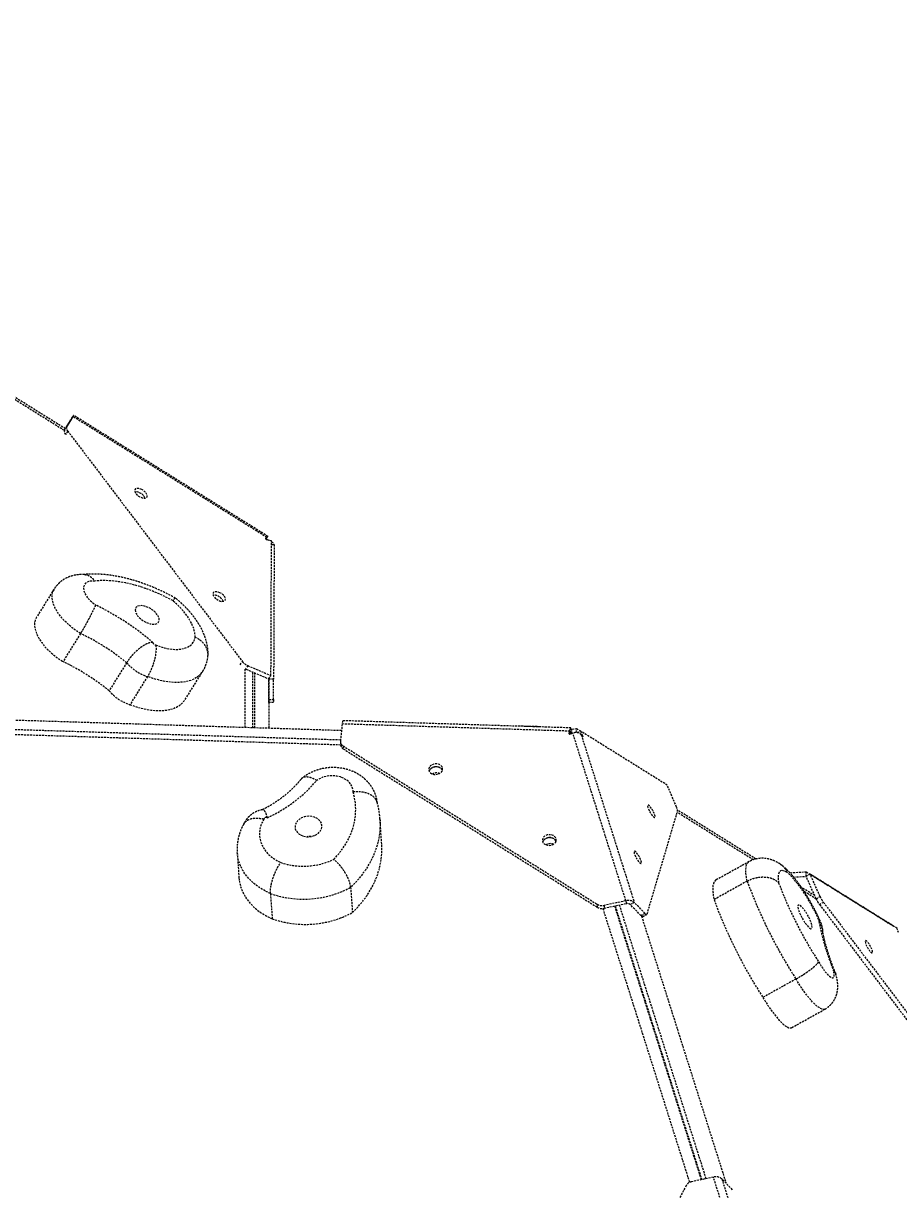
# Model space of a CAD drawing. Header units: millimetres. Extents: x -4077 to 3684, y -3420 to 2611.
# Drawn here: x 527 to 1089, y 401 to 1150 of the extents above; entities that cross this region are included whole.
import ezdxf

# ---------------------------------------------------------------- set-up
doc = ezdxf.new("R2010")
doc.units = ezdxf.units.MM
doc.linetypes.add('HIDDEN', pattern=[1.905, 1.27, -0.635])
for name, color, linetype in [('DIKOM_ОБЪЕКТ', 7, 'Continuous'), ('DIKOM_РАЗМЕР_ЗОНА', 7, 'Continuous'), ('DIKOM_РАЗМЕР_ОБЪЕКТА', 7, 'Continuous')]:
    doc.layers.add(name, color=color, linetype=linetype)
doc.styles.add('style1', font='arialbd.ttf', dxfattribs={"width": 0.8})
doc.dimstyles.new('1-50', dxfattribs={"dimtxt": 300, "dimasz": 200, "dimexe": 100, "dimexo": 0, "dimgap": 100, "dimtad": 1, "dimtxsty": 'style1', "dimcen": 200, "dimclrd": 7, "dimclre": 7, "dimclrt": 7, "dimadec": 1, "dimazin": 2, "dimtfac": 1, "dimtmove": 0, "dimatfit": 2, "dimfxl": 0, "dimlwd": 25, "dimlwe": 18, "dimarcsym": 0})

# ---------------------------------------------------------------- blocks, each defined once
blk = doc.blocks.new('*D0')
at = {"layer": 'Defpoints', "color": 0, "transparency": 16777216}
for p in [(223.24, 1107.53), (-2045.08, -653.43), (871.98, -653.43)]:
    blk.add_point(p, dxfattribs=at)
at = {"layer": 'DIKOM_РАЗМЕР_ОБЪЕКТА', "color": 7, "lineweight": 18, "transparency": 16777216}
for p, q in [((223.24, 1107.53), (-2145.08, 1107.53)), ((871.98, -653.43), (-2145.08, -653.43))]:
    blk.add_line(p, q, dxfattribs=at)
at = {"layer": 'DIKOM_РАЗМЕР_ОБЪЕКТА', "color": 7, "lineweight": 25, "transparency": 16777216}
blk.add_line((-2045.08, 907.53), (-2045.08, -453.43), dxfattribs=at)
at = {"layer": 'DIKOM_РАЗМЕР_ОБЪЕКТА', "color": 7, "transparency": 16777216}
for points in [[(-2078.42, 907.53), (-2011.75, 907.53), (-2045.08, 1107.53)], [(-2078.42, -453.43), (-2011.75, -453.43), (-2045.08, -653.43)]]:
    blk.add_solid(points, dxfattribs=at)
at = {"layer": 'DIKOM_РАЗМЕР_ОБЪЕКТА', "color": 7, "transparency": 16777216, "insert": (-2298.26, 227.05), "char_height": 300, "attachment_point": 5, "rotation": 90, "style": 'style1'}
blk.add_mtext('{\\fArial|b0|i0|c204|p34;1780}', dxfattribs=at)
blk = doc.blocks.new('*D3')
at = {"layer": 'Defpoints', "color": 0, "transparency": 16777216}
for p in [(-3626.93, 2611.22), (1348.49, 2611.22), (1348.49, -2791.94)]:
    blk.add_point(p, dxfattribs=at)
at = {"layer": 'DIKOM_РАЗМЕР_ЗОНА', "color": 7, "lineweight": 18, "transparency": 16777216}
for p, q in [((1348.49, 2611.22), (-3726.93, 2611.22)), ((1348.49, -2791.94), (-3726.93, -2791.94))]:
    blk.add_line(p, q, dxfattribs=at)
at = {"layer": 'DIKOM_РАЗМЕР_ЗОНА', "color": 7, "lineweight": 25, "transparency": 16777216}
blk.add_line((-3626.93, -2591.94), (-3626.93, 2411.22), dxfattribs=at)
at = {"layer": 'DIKOM_РАЗМЕР_ЗОНА', "color": 7, "transparency": 16777216}
for points in [[(-3660.26, 2411.22), (-3593.59, 2411.22), (-3626.93, 2611.22)], [(-3660.26, -2591.94), (-3593.59, -2591.94), (-3626.93, -2791.94)]]:
    blk.add_solid(points, dxfattribs=at)
at = {"layer": 'DIKOM_РАЗМЕР_ЗОНА', "color": 7, "transparency": 16777216, "insert": (-3880.1, 379.28), "char_height": 300, "attachment_point": 5, "rotation": 90, "style": 'style1'}
blk.add_mtext('{\\fArial|b0|i0|c204|p34;5400}', dxfattribs=at)

msp = doc.modelspace()

# ---------------------------------------------------------------- linework, layer by layer
at = {"layer": 'DIKOM_ОБЪЕКТ', "color": 7, "linetype": 'HIDDEN', "lineweight": 15}
for p, q in [((553.417, 888.26), (348.237, 1016.147)), ((554.068, 889.438), (349.008, 1017.25)), ((553.59, 888.672), (557.578, 895.071)), ((553.59, 888.672), (554.94, 890.837)), ((557.578, 895.071), (554.067, 889.438)), ((554.94, 890.839), (554.067, 889.438)), ((554.94, 890.837), (558.928, 897.236)), ((558.928, 897.236), (554.94, 890.839)), ((558.928, 897.236), (557.578, 895.071)), ((558.928, 897.236), (557.578, 895.071)), ((557.578, 895.071), (557.578, 895.071)), ((683.301, 819.713), (558.928, 897.236)), ((684.054, 820.3), (559.402, 897.997)), ((555.564, 887.942), (554.214, 885.776)), ((555.564, 887.942), (667.609, 740.095)), ((682.488, 819.01), (682.591, 819.175)), ((682.591, 819.175), (683.301, 819.713)), ((682.638, 818.65), (683.301, 819.713)), ((682.875, 818.453), (684.034, 820.312)), ((686.289, 817.444), (683.271, 818.279)), ((683.271, 818.279), (684.685, 817.888)), ((683.271, 818.279), (683.271, 818.279)), ((685.953, 731.044), (686.289, 817.444)), ((686.28, 815.204), (687.991, 815.198)), ((687.991, 815.198), (687.655, 728.798)), ((546.852, 786.556), (535.603, 768.508)), ((563.765, 758.046), (552.517, 739.999)), ((593.382, 739.325), (582.133, 721.278)), ((630.94, 715.707), (642.189, 733.755)), ((666.265, 737.939), (667.609, 740.095)), ((669.3, 697.673), (669.443, 735.44)), ((671.063, 737.471), (669.717, 735.311)), ((669.88, 735.233), (684.603, 728.879)), ((671.063, 737.471), (685.953, 731.044)), ((606.736, 730.424), (595.487, 712.376)), ((674.274, 697.516), (674.41, 733.278)), ((675.535, 697.476), (675.669, 732.735)), ((684.655, 728.961), (684.534, 697.191)), ((684.603, 728.879), (685.953, 731.044)), ((684.604, 715.657), (684.655, 728.81)), ((684.65, 727.406), (684.649, 727.476)), ((684.656, 728.964), (684.655, 728.81)), ((687.655, 728.798), (684.655, 728.81)), ((687.604, 715.646), (687.655, 728.798)), ((687.597, 713.722), (684.597, 713.733)), ((684.604, 715.657), (687.604, 715.646)), ((730.563, 689.677), (489.912, 697.297)), ((731.191, 695.714), (490.812, 703.325)), ((731.637, 699.989), (730.499, 689.069)), ((877.583, 695.365), (731.637, 699.989)), ((878.226, 697.472), (732.095, 702.102)), ((878.182, 694.415), (878.241, 697.455)), ((878.914, 693.856), (879.064, 696.722)), ((879.064, 696.722), (881.927, 697.03)), ((881.791, 694.447), (881.927, 697.03)), ((881.927, 697.03), (884.397, 695.49)), ((730.638, 686.484), (489.429, 694.121)), ((730.49, 688.566), (730.625, 686.624)), ((877.141, 694.17), (877.583, 695.365)), ((877.171, 693.734), (877.141, 694.17)), ((877.717, 693.423), (877.583, 695.365)), ((879.59, 694.114), (878.127, 693.556)), ((913.631, 586.543), (879.59, 694.114)), ((882.465, 694.413), (884.397, 695.49)), ((884.397, 695.49), (885.896, 692.463)), ((940.177, 660.71), (884.397, 695.49)), ((884.953, 693.068), (918.994, 585.498)), ((885.778, 692.064), (884.953, 693.068)), ((885.59, 692.293), (885.896, 692.463)), ((732.231, 685.924), (895.289, 584.282)), ((732.231, 685.924), (732.365, 683.982)), ((732.365, 683.982), (895.423, 582.34)), ((795.831, 670.573), (795.987, 670.285)), ((946.088, 646.695), (940.177, 660.71)), ((927.239, 578.052), (946.73, 643.895)), ((997.029, 613.343), (946.724, 644.698)), ((756.998, 622.945), (755.879, 639.13)), ((995.327, 612.821), (946.534, 643.233)), ((868.698, 625.151), (868.854, 624.864)), ((664.307, 617.53), (665.426, 601.345)), ((992.662, 611.667), (971.436, 599.838)), ((991.402, 599.141), (970.176, 587.312)), ((1018.76, 604.539), (1029.344, 605.142)), ((1021.172, 601.773), (1029.192, 602.23)), ((1029.192, 602.23), (1029.344, 605.142)), ((1029.192, 602.23), (1029.268, 602.183)), ((1031.815, 603.602), (1029.268, 602.183)), ((1035.614, 587.896), (1029.268, 602.183)), ((1029.344, 605.142), (1085.131, 570.384)), ((1087.602, 568.844), (1031.815, 603.602)), ((1038.161, 589.315), (1031.815, 603.602)), ((737.067, 595.161), (738.186, 578.976)), ((1034.756, 589.829), (1026.156, 595.189)), ((1035.732, 587.636), (1027.987, 592.464)), ((685.62, 591.196), (686.739, 575.012)), ((895.423, 582.34), (895.289, 584.282)), ((913.631, 586.543), (899.698, 583.599)), ((913.765, 584.601), (899.832, 581.657)), ((913.631, 586.543), (913.765, 584.601)), ((918.994, 585.498), (916.447, 584.078)), ((923.251, 577.091), (916.447, 584.078)), ((925.798, 578.51), (918.994, 585.498)), ((1035.614, 587.896), (1038.161, 589.315)), ((1040.366, 585.541), (1037.819, 584.122)), ((1037.819, 584.122), (1149.87, 436.29)), ((1040.366, 585.541), (1152.417, 437.71)), ((954.6, 405.876), (898.998, 581.537)), ((899.698, 583.599), (899.832, 581.657)), ((962.057, 407.588), (906.512, 583.069)), ((906.744, 583.118), (962.289, 407.637)), ((965.097, 408.231), (909.552, 583.711)), ((923.251, 577.091), (925.798, 578.51)), ((923.633, 576.734), (977.886, 405.335)), ((924.523, 576.393), (927.071, 577.812)), ((1085.131, 570.383), (1085.131, 570.384)), ((1088.585, 566.138), (1087.602, 568.844)), ((1022.734, 536.342), (1001.508, 524.513)), ((1020.044, 505.183), (1041.27, 517.012)), ((969.761, 409.217), (955.828, 406.272)), ((1003.819, 301.65), (969.761, 409.217)), ((975.124, 408.171), (1009.181, 300.605)), ((981.928, 401.184), (975.124, 408.171)), ((952.377, 403.928), (870.078, 250.435))]:
    msp.add_line(p, q, dxfattribs=at)
at = {"layer": 'DIKOM_ОБЪЕКТ', "color": 7, "linetype": 'HIDDEN', "lineweight": 15, "flags": 128}
for points in [[(557.578, 895.071), (557.681, 895.235), (557.755, 895.354), (557.8, 895.427), (557.815, 895.451), (557.8, 895.427), (557.755, 895.354), (557.68, 895.235), (557.578, 895.071)], [(558.928, 897.236), (559.133, 897.564), (559.281, 897.803), (559.372, 897.948), (559.402, 897.997), (559.372, 897.948), (559.281, 897.803), (559.133, 897.564), (558.928, 897.236)], [(603.041, 850.473), (601.897, 850.92), (600.808, 851.134), (599.861, 851.097), (599.133, 850.811), (598.683, 850.301), (598.548, 849.607), (598.739, 848.786), (599.239, 847.904), (600.009, 847.033), (600.986, 846.243), (602.091, 845.598), (603.234, 845.151), (604.324, 844.937), (605.271, 844.974), (605.998, 845.26), (606.448, 845.77), (606.583, 846.464), (606.393, 847.285), (605.893, 848.167), (605.123, 849.038), (604.146, 849.828), (603.041, 850.473)], [(563.765, 758.046), (561.071, 759.807), (558.505, 761.709), (556.098, 763.727), (553.881, 765.838), (551.881, 768.016), (550.122, 770.232), (548.627, 772.461), (547.413, 774.674), (546.495, 776.845), (545.886, 778.946), (545.592, 780.952), (545.617, 782.838), (545.961, 784.58), (546.619, 786.158), (546.845, 786.545)], [(572.916, 791.668), (571.12, 791.721), (569.519, 791.509), (568.155, 791.037), (567.068, 790.32), (566.285, 789.375), (565.83, 788.23), (565.713, 786.915), (565.939, 785.467), (566.501, 783.924), (567.384, 782.331), (568.564, 780.729), (570.008, 779.164), (571.677, 777.677), (573.524, 776.309)], [(622.96, 779.127), (618.596, 781.397), (614.19, 783.472), (609.765, 785.341), (605.343, 786.995), (600.951, 788.425), (596.609, 789.623), (592.343, 790.582), (588.174, 791.298), (584.126, 791.766), (580.22, 791.985), (576.476, 791.952), (572.916, 791.668)], [(637.354, 755.595), (637.218, 757.739), (636.766, 759.993), (636.003, 762.333), (634.937, 764.736), (633.578, 767.179), (631.939, 769.636), (630.038, 772.084), (627.893, 774.498), (625.526, 776.853), (622.96, 779.127)], [(653.257, 784.211), (652.113, 784.658), (651.024, 784.872), (650.077, 784.835), (649.349, 784.549), (648.899, 784.039), (648.764, 783.345), (648.955, 782.524), (649.455, 781.642), (650.225, 780.771), (651.202, 779.981), (652.307, 779.336), (653.45, 778.889), (654.54, 778.675), (655.487, 778.713), (656.214, 778.998), (656.664, 779.508), (656.799, 780.202), (656.609, 781.023), (656.109, 781.905), (655.339, 782.776), (654.362, 783.566), (653.257, 784.211)], [(598.893, 773.198), (599.018, 772.123), (599.454, 770.959), (600.181, 769.754), (601.172, 768.557), (602.384, 767.417), (603.769, 766.381), (605.269, 765.492), (606.824, 764.785), (608.37, 764.29), (609.842, 764.026), (611.182, 764.006), (612.335, 764.228), (613.252, 764.686), (613.897, 765.359), (614.242, 766.22), (614.275, 767.234), (613.994, 768.359), (613.409, 769.55), (612.546, 770.757), (611.439, 771.931), (610.134, 773.025), (608.683, 773.992), (607.148, 774.795), (605.59, 775.399), (604.073, 775.78), (602.659, 775.923), (601.407, 775.821), (600.367, 775.479), (599.582, 774.911), (599.084, 774.14), (598.893, 773.198)], [(535.603, 768.508), (535.37, 768.11), (534.712, 766.533), (534.368, 764.79), (534.343, 762.905), (534.637, 760.899), (535.247, 758.797), (536.164, 756.627), (537.378, 754.413), (538.873, 752.185), (540.632, 749.968), (542.632, 747.791), (544.849, 745.68), (547.256, 743.661), (549.822, 741.759), (552.517, 739.999)], [(611.959, 750.678), (614.843, 749.631), (617.688, 748.811), (620.457, 748.23), (623.116, 747.894), (625.632, 747.809), (627.973, 747.973), (630.109, 748.387), (632.014, 749.044), (633.665, 749.937), (635.039, 751.053), (636.12, 752.38), (636.895, 753.9), (637.354, 755.595)], [(642.192, 733.76), (641.677, 732.998), (640.301, 731.421), (638.64, 730.049), (636.706, 728.895), (634.516, 727.968), (632.087, 727.275), (629.439, 726.822), (626.593, 726.612), (623.572, 726.648), (620.401, 726.928), (617.104, 727.451), (613.71, 728.213), (610.244, 729.206), (606.736, 730.424)], [(595.487, 712.376), (598.995, 711.159), (602.461, 710.165), (605.855, 709.404), (609.152, 708.881), (612.323, 708.6), (615.344, 708.565), (618.19, 708.775), (620.838, 709.228), (623.267, 709.921), (625.457, 710.848), (627.391, 712.002), (629.052, 713.373), (630.428, 714.951), (630.94, 715.707)], [(684.597, 713.733), (684.597, 713.766), (684.597, 713.862), (684.598, 714.021), (684.599, 714.24), (684.6, 714.517), (684.601, 714.849), (684.603, 715.23), (684.604, 715.657)], [(687.604, 715.646), (687.603, 715.219), (687.601, 714.837), (687.6, 714.506), (687.599, 714.228), (687.598, 714.009), (687.597, 713.85), (687.597, 713.754), (687.597, 713.722)], [(795.697, 672.515), (795, 673.313), (794.029, 673.92), (792.863, 674.288), (791.596, 674.385), (790.33, 674.206), (789.169, 673.763), (788.205, 673.093), (787.518, 672.25), (787.163, 671.302), (787.169, 670.327), (787.535, 669.403), (788.232, 668.605), (789.202, 667.997), (790.369, 667.63), (791.636, 667.532), (792.902, 667.712), (794.063, 668.155), (795.027, 668.825), (795.713, 669.668), (796.068, 670.615), (796.063, 671.591), (795.697, 672.515)], [(738.691, 656.359), (738.532, 658.115), (737.994, 659.816), (737.092, 661.416), (735.851, 662.87), (734.304, 664.139), (732.495, 665.187), (730.472, 665.987), (728.291, 666.517), (726.011, 666.761), (723.696, 666.713), (721.408, 666.375), (719.211, 665.755), (717.164, 664.871), (715.323, 663.747)], [(795.989, 670.29), (795.882, 670.494), (795.214, 671.307), (794.266, 671.935), (793.115, 672.326), (791.852, 672.45), (790.582, 672.296), (789.407, 671.876), (788.421, 671.226), (787.706, 670.396), (787.379, 669.689)], [(726.225, 613.171), (729.107, 616.324), (731.687, 619.622), (733.95, 623.045), (735.885, 626.576), (737.482, 630.196), (738.731, 633.886), (739.626, 637.625), (740.162, 641.393), (740.337, 645.171), (740.149, 648.938), (739.599, 652.674), (738.691, 656.359)], [(928.045, 645.487), (928.528, 644.393), (929.125, 643.265), (929.788, 642.196), (930.463, 641.272), (931.094, 640.569), (931.631, 640.142), (932.031, 640.027), (932.26, 640.232), (932.301, 640.742), (932.15, 641.515), (931.82, 642.489), (931.336, 643.583), (930.739, 644.711), (930.076, 645.78), (929.402, 646.704), (928.77, 647.407), (928.233, 647.834), (927.833, 647.949), (927.604, 647.744), (927.563, 647.234), (927.714, 646.461), (928.045, 645.487)], [(681.321, 638.905), (680.107, 636.585), (679.236, 634.185), (678.718, 631.737), (678.561, 629.27), (678.766, 626.815), (679.33, 624.404), (680.247, 622.067), (681.504, 619.832), (683.087, 617.728), (684.976, 615.782), (687.146, 614.017), (689.57, 612.456), (692.219, 611.118)], [(713.959, 640.164), (712.334, 640.6), (710.615, 640.773), (708.873, 640.677), (707.177, 640.317), (705.599, 639.705), (704.203, 638.869), (703.045, 637.841), (702.173, 636.664), (701.623, 635.387), (701.418, 634.061), (701.565, 632.74), (702.059, 631.48), (702.88, 630.331), (703.994, 629.34), (705.354, 628.548), (706.907, 627.988), (708.587, 627.682), (710.327, 627.643), (712.055, 627.872), (713.7, 628.361), (715.195, 629.089), (716.479, 630.025), (717.499, 631.133), (718.214, 632.367), (718.593, 633.675), (718.622, 635.005), (718.3, 636.303), (717.639, 637.514), (716.667, 638.589), (715.423, 639.485), (713.959, 640.164)], [(755.876, 639.181), (755.993, 635.6), (755.778, 631.271), (755.174, 626.953), (754.184, 622.665), (752.813, 618.427), (751.068, 614.261), (748.956, 610.185), (746.487, 606.218), (743.674, 602.38), (740.529, 598.689), (737.067, 595.161)], [(868.563, 627.094), (867.867, 627.892), (866.896, 628.499), (865.73, 628.866), (864.462, 628.964), (863.197, 628.784), (862.035, 628.341), (861.072, 627.671), (860.385, 626.828), (860.03, 625.881), (860.036, 624.906), (860.402, 623.981), (861.098, 623.183), (862.069, 622.576), (863.235, 622.209), (864.503, 622.111), (865.768, 622.291), (866.93, 622.734), (867.893, 623.404), (868.58, 624.247), (868.935, 625.194), (868.929, 626.169), (868.563, 627.094)], [(738.186, 578.976), (741.647, 582.504), (744.793, 586.196), (747.606, 590.034), (750.075, 594), (752.187, 598.076), (753.932, 602.243), (755.303, 606.48), (756.293, 610.768), (756.896, 615.087), (757.112, 619.415), (756.998, 622.945)], [(868.858, 624.879), (868.754, 625.078), (868.086, 625.891), (867.138, 626.518), (865.987, 626.91), (864.724, 627.034), (863.454, 626.88), (862.279, 626.46), (861.293, 625.809), (860.577, 624.98), (860.248, 624.263)], [(685.62, 591.196), (682.331, 592.756), (679.25, 594.539), (676.401, 596.533), (673.809, 598.721), (671.493, 601.085), (669.473, 603.606), (667.765, 606.264), (666.383, 609.037), (665.338, 611.904), (664.638, 614.84), (664.306, 617.548)], [(919.309, 615.978), (919.793, 614.883), (920.39, 613.756), (921.053, 612.687), (921.727, 611.763), (922.358, 611.059), (922.896, 610.633), (923.295, 610.517), (923.525, 610.723), (923.566, 611.233), (923.415, 612.006), (923.084, 612.979), (922.6, 614.074), (922.003, 615.201), (921.34, 616.27), (920.666, 617.194), (920.035, 617.898), (919.497, 618.325), (919.098, 618.44), (918.868, 618.234), (918.827, 617.724), (918.978, 616.951), (919.309, 615.978)], [(991.402, 599.141), (990.912, 601.81), (990.633, 604.206), (990.565, 606.31), (990.71, 608.104), (991.067, 609.576), (991.633, 610.712), (992.403, 611.504), (992.662, 611.668)], [(665.426, 601.345), (665.757, 598.656), (666.457, 595.719), (667.502, 592.853), (668.884, 590.079), (670.592, 587.421), (672.612, 584.9), (674.928, 582.536), (677.52, 580.348), (680.369, 578.354), (683.45, 576.571), (686.739, 575.012)], [(971.436, 599.838), (971.177, 599.675), (970.408, 598.883), (969.842, 597.746), (969.485, 596.275), (969.34, 594.48), (969.407, 592.377), (969.687, 589.981), (970.176, 587.312)], [(1016.997, 604.74), (1015.71, 605.442), (1014.566, 605.837), (1013.576, 605.919), (1012.749, 605.69), (1012.095, 605.149), (1011.62, 604.305), (1011.328, 603.163), (1011.223, 601.737), (1011.305, 600.04), (1011.574, 598.089)], [(1037.292, 574.514), (1036.02, 577.308), (1034.628, 580.148), (1033.133, 582.999), (1031.555, 585.825), (1029.913, 588.591), (1028.228, 591.263), (1026.521, 593.805), (1024.813, 596.188), (1023.125, 598.38), (1021.48, 600.355), (1019.897, 602.087), (1018.397, 603.555), (1016.997, 604.74)], [(1031.623, 568.94), (1032.23, 568.651), (1032.685, 568.672), (1032.969, 569.002), (1033.071, 569.627), (1032.986, 570.523), (1032.718, 571.652), (1032.278, 572.968), (1031.683, 574.417), (1030.959, 575.94), (1030.135, 577.475), (1029.244, 578.958), (1028.324, 580.329), (1027.411, 581.532), (1026.543, 582.518), (1025.756, 583.246), (1025.082, 583.686), (1024.548, 583.821), (1024.176, 583.644), (1023.982, 583.164), (1023.974, 582.399), (1024.151, 581.382), (1024.507, 580.153), (1025.027, 578.764), (1025.69, 577.27), (1026.468, 575.733), (1027.33, 574.216), (1028.24, 572.782), (1029.162, 571.488), (1030.057, 570.388), (1030.888, 569.527), (1031.623, 568.94)], [(924.523, 576.393), (924.514, 576.388), (924.373, 576.356), (924.202, 576.385), (924, 576.474), (923.773, 576.623), (923.522, 576.83), (923.251, 577.091)], [(925.798, 578.51), (926.069, 578.249), (926.32, 578.043), (926.548, 577.894), (926.749, 577.804), (926.921, 577.775), (927.061, 577.807), (927.167, 577.9), (927.239, 578.052)], [(1037.446, 573.232), (1037.584, 573.147), (1037.681, 573.145), (1037.733, 573.226), (1037.735, 573.384), (1037.687, 573.61), (1037.592, 573.886), (1037.457, 574.195), (1037.292, 574.514)], [(1071.862, 553.645), (1071.749, 554.37), (1071.452, 555.309), (1070.997, 556.386), (1070.418, 557.515), (1069.764, 558.602), (1069.088, 559.562), (1068.444, 560.315), (1067.884, 560.8), (1067.453, 560.979), (1067.188, 560.837), (1067.108, 560.385), (1067.221, 559.66), (1067.518, 558.721), (1067.973, 557.644), (1068.552, 556.516), (1069.206, 555.428), (1069.882, 554.469), (1070.526, 553.716), (1071.086, 553.23), (1071.517, 553.051), (1071.782, 553.193), (1071.862, 553.645)], [(1037.269, 547.379), (1038.447, 545.402), (1039.663, 543.535), (1040.886, 541.829), (1042.082, 540.333), (1043.217, 539.086), (1044.261, 538.123), (1045.185, 537.47), (1045.964, 537.144), (1046.577, 537.156), (1047.006, 537.504), (1047.24, 538.179), (1047.273, 539.163), (1047.103, 540.428), (1046.736, 541.941)], [(1041.269, 517.012), (1041.151, 516.952), (1040.373, 516.795), (1039.433, 516.954), (1038.341, 517.426), (1037.112, 518.205), (1035.759, 519.281), (1034.3, 520.642), (1032.753, 522.271), (1031.137, 524.147), (1029.472, 526.248), (1027.778, 528.547), (1026.077, 531.017), (1024.388, 533.626), (1022.734, 536.342)], [(1001.508, 524.513), (1003.163, 521.796), (1004.851, 519.187), (1006.553, 516.718), (1008.247, 514.419), (1009.912, 512.318), (1011.528, 510.442), (1013.075, 508.813), (1014.534, 507.452), (1015.886, 506.375), (1017.116, 505.596), (1018.208, 505.125), (1019.148, 504.966), (1019.925, 505.123), (1020.044, 505.183)]]:
    msp.add_lwpolyline(points, dxfattribs=at)
at = {"layer": 'DIKOM_ОБЪЕКТ', "color": 7, "linetype": 'HIDDEN', "lineweight": 15}
for centre, radius, start, end in [((557.434, 889.86), 2.679, 158.608404, 225.720681), ((556.085, 887.695), 2.679, 158.614754, 225.713949), ((598.882, 842.125), 6.839, 24.383119, 91.745776), ((598.874, 842.113), 6.848, 24.461344, 91.665534), ((649.107, 775.872), 6.835, 24.332588, 91.829693), ((649.09, 775.851), 6.847, 24.459961, 91.666917), ((496.173, 618.285), 175.94, 49.579418, 63.918652), ((499.91, 624.239), 148.263, 50.916693, 64.488412), ((612.081, 752.528), 1.854, 189.283831, 266.211351), ((488.661, 606.192), 148.263, 50.916693, 64.488412), ((615.728, 758.382), 29.368, 220.457022, 252.170247), ((674.501, 745.581), 8.809, 218.51859, 247.029947), ((604.478, 740.333), 29.367, 220.456552, 252.171489), ((736.322, 700.079), 4.686, 154.41637, 181.090381), ((733.835, 688.856), 3.342, 176.349474, 241.322138), ((734.021, 686.967), 3.414, 185.757595, 240.977153), ((791.872, 667.578), 4.964, 37.100919, 154.821521), ((792.136, 663.468), 5.145, 66.948902, 120.986538), ((645.606, 723.315), 91.7, 294.382466, 319.488613), ((941.288, 644.12), 5.447, 357.63063, 28.213026), ((682.741, 638.507), 1.475, 60.759241, 164.354955), ((711.256, 616.531), 11.297, 87.374579, 100.534441), ((864.738, 622.157), 4.964, 37.100919, 154.821521), ((865.008, 618.053), 5.143, 66.917151, 121.088647), ((706.697, 653.978), 45.239, 251.335273, 295.573519), ((1286.439, 707.128), 314.178, 200.103128, 212.928616), ((706.83, 651.754), 64.164, 250.698023, 298.115413), ((1256.804, 690.486), 262.059, 200.645225, 213.098866), ((898.359, 589.535), 6.084, 239.693851, 282.709821), ((915.309, 580.876), 5.91, 51.435066, 106.497812), ((914.604, 581.767), 2.955, 51.438259, 106.497231), ((1266.463, 695.922), 315.566, 200.131447, 212.900289), ((1053.765, 595.969), 19.865, 203.979147, 216.611025), ((1056.312, 597.389), 19.865, 203.979147, 216.611025), ((707.949, 635.569), 64.164, 250.698118, 298.1152), ((898.493, 587.593), 6.085, 239.694601, 282.709071), ((1194.567, 602.855), 159.889, 190.677115, 202.394353), ((956.671, 401.317), 5.026, 99.658872, 148.697026), ((971.44, 403.551), 5.909, 51.435486, 106.505683)]:
    msp.add_arc(centre, radius, start, end, dxfattribs=at)
for centre, major_axis, ratio, start_param, end_param in [((683.273, 818.751), (0.77, -0.313), 0.5393291, 2.8316281, 4.9260232), ((878.76, 696.912), (0.807, 0.003), 0.2556158, 3.0042035, 5.0985986), ((877.94, 694.145), (0.798, 0.358), 0.704622, 2.5366363, 4.6310314), ((878.607, 694), (0.807, 0.003), 0.2556158, 3.442394, 5.0985986), ((885.591, 692.653), (-0.471, 0.808), 0.1902657, 2.2714219, 4.3658171)]:
    msp.add_ellipse(centre, major_axis=major_axis, ratio=ratio, start_param=start_param, end_param=end_param, dxfattribs=at)
for points, knots in [([(683.301, 819.713), (683.523, 819.904), (683.93, 820.253), (684.001, 820.294), (684.034, 820.312)], [0, 0, 0, 0, 0.5463799, 1, 1, 1, 1]), ([(686.287, 817.048), (686.58, 816.805), (687.189, 816.302), (687.506, 815.575), (687.671, 815.199)], [0, 0, 0, 0, 0.4820449, 1, 1, 1, 1]), ([(566.375, 795.857), (566.293, 795.864), (565.309, 795.944), (563.46, 795.9), (560.878, 795.636), (558.426, 795.096), (556.113, 794.312), (553.949, 793.288), (551.95, 792.033), (550.064, 790.518), (548.383, 788.723), (547.292, 787.353), (546.871, 786.575), (546.846, 786.529)], [0, 0, 0, 0, 0.01086781, 0.12998566, 0.24482175, 0.35562556, 0.46310844, 0.56806639, 0.67120891, 0.7731272, 0.88436142, 0.99310189, 1, 1, 1, 1]), ([(624.652, 780.765), (624.281, 780.973), (622.437, 782.01), (619.067, 783.759), (614.533, 785.934), (609.953, 787.92), (605.345, 789.715), (600.721, 791.31), (596.096, 792.697), (591.482, 793.867), (586.892, 794.812), (582.339, 795.523), (577.837, 795.992), (573.404, 796.2), (569.423, 796.176), (566.969, 795.965), (565.927, 795.876)], [0, 0, 0, 0, 0.0190301, 0.0946836, 0.1704323, 0.2463197, 0.3223923, 0.398695, 0.4752743, 0.5521729, 0.6294246, 0.7070518, 0.7850512, 0.8633817, 0.9419414, 1, 1, 1, 1]), ([(566.376, 795.861), (566.933, 795.791), (568.041, 795.652), (569.655, 794.907), (571.326, 793.678), (572.374, 792.461), (572.908, 791.68), (572.916, 791.668)], [0, 0, 0, 0, 0.2300572, 0.4572916, 0.6910711, 0.9953797, 1, 1, 1, 1]), ([(624.648, 780.757), (624.593, 780.756), (624.478, 780.753), (623.951, 780.264), (623.368, 779.611), (622.964, 779.133), (622.96, 779.127)], [0, 0, 0, 0, 0.2724775, 0.5783003, 0.9951741, 1, 1, 1, 1]), ([(645.581, 744.035), (645.593, 744.648), (645.622, 746.241), (645.388, 748.832), (644.858, 751.816), (644.024, 754.846), (642.89, 757.917), (641.453, 761.011), (639.721, 764.101), (637.712, 767.154), (635.452, 770.139), (632.969, 773.032), (630.285, 775.813), (627.522, 778.402), (625.583, 780.002), (624.662, 780.762)], [0, 0, 0, 0, 0.04511, 0.1172739, 0.1910847, 0.2673508, 0.3461061, 0.4270814, 0.5097, 0.5932295, 0.6769053, 0.7602652, 0.8431387, 0.925502, 1, 1, 1, 1]), ([(573.524, 776.309), (573.521, 776.302), (573.264, 775.754), (572.732, 774.633), (571.79, 772.698), (570.821, 770.754), (569.738, 768.638), (568.588, 766.454), (567.375, 764.22), (566.154, 762.047), (564.928, 759.938), (564.157, 758.683), (563.765, 758.046)], [0, 0, 0, 0, 0.0020447, 0.1451478, 0.2509368, 0.3597572, 0.4650832, 0.5734339, 0.6785544, 0.7867056, 0.891826, 1, 1, 1, 1]), ([(610.251, 752.229), (610.244, 752.23), (609.715, 752.288), (608.692, 752.215), (607.057, 751.771), (605.245, 750.955), (603.299, 749.768), (601.356, 748.317), (599.491, 746.688), (597.703, 744.905), (596.073, 743.059), (594.586, 741.165), (593.787, 739.944), (593.382, 739.325)], [0, 0, 0, 0, 0.0010806, 0.0812592, 0.1643779, 0.2682265, 0.3751127, 0.478071, 0.5839574, 0.6864867, 0.7919593, 0.8944928, 1, 1, 1, 1]), ([(611.959, 750.678), (611.961, 750.67), (612.165, 749.936), (612.294, 748.537), (612.193, 746.248), (611.885, 744.013), (611.38, 741.641), (610.706, 739.239), (609.874, 736.829), (608.923, 734.528), (607.868, 732.336), (607.117, 731.067), (606.736, 730.424)], [0, 0, 0, 0, 0.0016822, 0.1432329, 0.2488642, 0.3575583, 0.4631182, 0.5717363, 0.6772712, 0.7858658, 0.8914013, 1, 1, 1, 1]), ([(645.481, 742.939), (645.542, 743.556), (645.67, 744.873), (645.344, 746.885), (644.622, 748.913), (643.502, 750.808), (642.005, 752.548), (640.021, 754.202), (638.366, 755.145), (637.377, 755.585), (637.354, 755.595)], [0, 0, 0, 0, 0.1238296, 0.2641506, 0.40054, 0.5408858, 0.6773474, 0.8177601, 0.995672, 1, 1, 1, 1]), ([(642.161, 733.786), (642.388, 734.134), (643.105, 735.233), (644.017, 737.247), (644.888, 739.773), (645.321, 741.691), (645.468, 742.752), (645.494, 742.937)], [0, 0, 0, 0, 0.1268429, 0.3996658, 0.670949, 0.942635, 1, 1, 1, 1]), ([(849.798, 698.437), (849.211, 698.454), (847.664, 698.497), (846.131, 698.51), (845.18, 698.519)], [0, 0, 0, 0, 0.3799367, 1, 1, 1, 1]), ([(858.558, 698.095), (858.415, 698.112), (857.416, 698.225), (855.512, 698.349), (852.892, 698.456), (850.973, 698.469), (849.945, 698.442), (849.767, 698.437)], [0, 0, 0, 0, 0.0495358, 0.3465704, 0.6414623, 0.937593, 1, 1, 1, 1]), ([(877.583, 695.365), (877.718, 695.79), (877.965, 696.569), (878.2, 697.215), (878.264, 697.513), (878.23, 697.443), (878.224, 697.43)], [0, 0, 0, 0, 0.3484708, 0.6378174, 0.9316862, 1, 1, 1, 1]), ([(877.717, 693.423), (877.824, 693.63), (878.018, 694.006), (878.183, 694.32), (878.169, 694.378), (878.163, 694.398)], [0, 0, 0, 0, 0.4462067, 0.8097758, 1, 1, 1, 1]), ([(884.953, 693.068), (884.604, 693.4), (883.963, 694.007), (882.638, 694.465), (881.189, 694.552), (880.15, 694.267), (879.59, 694.114)], [0, 0, 0, 0, 0.27318544, 0.5000107, 0.73040127, 1, 1, 1, 1]), ([(754.206, 649.177), (754.142, 649.788), (753.985, 651.292), (753.379, 653.628), (752.45, 656.151), (751.23, 658.553), (749.746, 660.817), (748.009, 662.923), (746.033, 664.855), (743.834, 666.595), (741.43, 668.125), (738.841, 669.429), (736.092, 670.49), (733.211, 671.295), (730.231, 671.83), (727.185, 672.089), (724.106, 672.065), (721.029, 671.757), (717.985, 671.163), (715.01, 670.283), (712.135, 669.125), (709.407, 667.687), (707.26, 666.291), (706.083, 665.324), (705.692, 665.002)], [0, 0, 0, 0, 0.0305224, 0.0750369, 0.1194218, 0.1638282, 0.2084023, 0.2532812, 0.2985861, 0.3444081, 0.3907949, 0.4377493, 0.485225, 0.5331477, 0.5814298, 0.6299943, 0.6787892, 0.7277898, 0.7769894, 0.8263816, 0.8759444, 0.9256099, 0.9752692, 1, 1, 1, 1]), ([(705.153, 664.483), (704.811, 664.06), (703.64, 662.611), (701.449, 660.198), (698.489, 657.297), (695.284, 654.519), (691.854, 651.875), (688.205, 649.381), (684.385, 647.041), (681.688, 645.627), (680.35, 644.925)], [0, 0, 0, 0, 0.0561591, 0.1923586, 0.3281232, 0.4633932, 0.5983096, 0.7329825, 0.8674966, 1, 1, 1, 1]), ([(715.323, 663.747), (715.31, 663.755), (714.441, 664.293), (712.934, 665.07), (710.888, 665.753), (709.19, 666.024), (707.656, 665.957), (706.392, 665.532), (705.556, 665.017), (705.262, 664.56), (705.192, 664.452)], [0, 0, 0, 0, 0.0028716, 0.2040542, 0.3527796, 0.5057703, 0.6538482, 0.8061771, 0.9539562, 1, 1, 1, 1]), ([(754.064, 649.651), (754.041, 649.775), (753.923, 650.442), (753.3, 651.55), (752.193, 652.928), (750.703, 654.11), (748.888, 655.092), (746.818, 655.828), (744.517, 656.315), (741.82, 656.557), (739.831, 656.482), (738.708, 656.36), (738.691, 656.359)], [0, 0, 0, 0, 0.0269033, 0.1448627, 0.259495, 0.3774419, 0.4921828, 0.6102322, 0.7252628, 0.8436073, 0.9976563, 1, 1, 1, 1]), ([(680.545, 644.955), (680.324, 644.926), (679.324, 644.795), (677.591, 644.235), (675.485, 643.302), (673.596, 642.105), (671.948, 640.734), (670.493, 639.165), (669.289, 637.414), (668.528, 636.093), (668.266, 635.334), (668.234, 635.242)], [0, 0, 0, 0, 0.04085535, 0.1845436, 0.33101332, 0.46222511, 0.59285822, 0.72299515, 0.85275788, 0.98227971, 1, 1, 1, 1]), ([(683.462, 639.794), (683.462, 639.801), (683.479, 640.294), (683.314, 641.252), (682.86, 642.566), (682.254, 643.72), (681.589, 644.549), (680.994, 644.993), (680.684, 644.964), (680.546, 644.951)], [0, 0, 0, 0, 0.0019281, 0.144824, 0.2929783, 0.4780689, 0.6685844, 0.8520957, 1, 1, 1, 1]), ([(755.851, 639.186), (755.84, 639.453), (755.772, 641.098), (755.33, 644.096), (754.734, 647.322), (754.217, 649.154), (754.076, 649.654)], [0, 0, 0, 0, 0.0753692, 0.46475, 0.853958, 1, 1, 1, 1]), ([(681.321, 638.905), (681.309, 638.907), (680.218, 639.085), (678.364, 639.361), (675.875, 639.411), (673.813, 639.186), (671.965, 638.679), (670.425, 637.903), (669.221, 636.938), (668.73, 636.144), (668.5, 635.772)], [0, 0, 0, 0, 0.0021813, 0.1859554, 0.3230966, 0.4642121, 0.6012633, 0.7422767, 0.8792918, 1, 1, 1, 1]), ([(668.488, 635.78), (668.405, 635.64), (667.757, 634.531), (666.762, 632.356), (665.619, 629.249), (664.814, 626.077), (664.342, 622.881), (664.171, 620.03), (664.292, 618.261), (664.341, 617.555)], [0, 0, 0, 0, 0.025462, 0.2011075, 0.3753479, 0.5476954, 0.7183442, 0.887597, 1, 1, 1, 1]), ([(1012.494, 610.173), (1012.14, 610.399), (1011.14, 611.036), (1009.432, 611.923), (1007.361, 612.772), (1005.274, 613.379), (1003.15, 613.751), (1000.992, 613.874), (998.821, 613.736), (996.598, 613.302), (994.516, 612.632), (993.238, 611.947), (992.678, 611.647)], [0, 0, 0, 0, 0.0688842, 0.1942589, 0.3074582, 0.413618, 0.515514, 0.6148543, 0.712646, 0.8095149, 0.9165589, 1, 1, 1, 1]), ([(685.62, 591.196), (685.603, 591.761), (685.566, 592.908), (685.773, 594.937), (686.17, 597.148), (686.756, 599.464), (687.521, 601.856), (688.431, 604.213), (689.477, 606.512), (690.723, 608.859), (691.668, 610.346), (692.206, 611.1), (692.219, 611.118)], [0, 0, 0, 0, 0.1057776, 0.2146152, 0.3203846, 0.4292302, 0.5350213, 0.6438789, 0.7497254, 0.8586388, 0.9966423, 1, 1, 1, 1]), ([(737.067, 595.161), (737.003, 595.717), (736.874, 596.844), (736.328, 598.769), (735.533, 600.823), (734.501, 602.934), (733.25, 605.075), (731.831, 607.159), (730.261, 609.161), (728.395, 611.232), (727.021, 612.511), (726.234, 613.164), (726.225, 613.171)], [0, 0, 0, 0, 0.1043124, 0.2116579, 0.3159664, 0.4232805, 0.5279871, 0.6356768, 0.7413933, 0.8501002, 0.9982851, 1, 1, 1, 1]), ([(1012.487, 610.163), (1013.017, 609.795), (1014.16, 608.999), (1015.72, 607.218), (1016.603, 605.688), (1016.988, 604.762), (1016.997, 604.74)], [0, 0, 0, 0, 0.2727654, 0.5892495, 0.9902504, 1, 1, 1, 1]), ([(1038.095, 573.884), (1037.97, 574.169), (1037.405, 575.449), (1036.321, 577.746), (1034.813, 580.76), (1033.219, 583.751), (1031.553, 586.7), (1029.825, 589.591), (1028.043, 592.407), (1026.215, 595.134), (1024.344, 597.759), (1022.429, 600.273), (1020.459, 602.675), (1018.406, 604.973), (1016.203, 607.183), (1014.471, 608.718), (1013.424, 609.514), (1013.231, 609.66)], [0, 0, 0, 0, 0.0203889, 0.0916125, 0.1621934, 0.2323544, 0.3023515, 0.3723955, 0.4426585, 0.5133956, 0.5849158, 0.657636, 0.7321693, 0.8094814, 0.891186, 0.9799363, 1, 1, 1, 1]), ([(991.402, 599.141), (992.121, 599.51), (993.582, 600.259), (995.961, 601.062), (998.424, 601.607), (1000.878, 601.85), (1003.295, 601.793), (1005.572, 601.436), (1007.683, 600.78), (1009.777, 599.73), (1010.983, 598.737), (1011.567, 598.096), (1011.574, 598.089)], [0, 0, 0, 0, 0.1043108, 0.2116572, 0.3159648, 0.4232777, 0.527989, 0.6356774, 0.7413966, 0.8501014, 0.9982859, 1, 1, 1, 1]), ([(1037.292, 574.514), (1037.296, 574.514), (1037.628, 574.452), (1037.985, 574.276), (1038.053, 573.95), (1038.058, 573.928)], [0, 0, 0, 0, 0.0109289, 0.9317339, 1, 1, 1, 1]), ([(1037.446, 573.232), (1037.45, 573.224), (1037.77, 572.658), (1038.404, 571.512), (1039.169, 569.631), (1039.623, 568.279), (1039.687, 567.524), (1039.688, 567.517)], [0, 0, 0, 0, 0.0040055, 0.3018616, 0.6106496, 0.996438, 1, 1, 1, 1]), ([(1039.982, 566.014), (1039.989, 566.325), (1040.008, 567.178), (1039.849, 568.558), (1039.535, 570.148), (1039.036, 571.753), (1038.538, 573.02), (1038.159, 573.744), (1038.061, 573.93)], [0, 0, 0, 0, 0.11313137, 0.30962242, 0.50403402, 0.70373225, 0.92385646, 1, 1, 1, 1]), ([(1048.124, 539.923), (1047.995, 540.251), (1047.317, 541.963), (1046.184, 544.973), (1044.788, 548.877), (1043.544, 552.602), (1042.451, 556.133), (1041.51, 559.45), (1040.727, 562.525), (1040.113, 565.238), (1039.827, 566.801), (1039.695, 567.518)], [0, 0, 0, 0, 0.030057, 0.1568059, 0.2829771, 0.4083609, 0.5327991, 0.6560917, 0.7780039, 0.8982503, 1, 1, 1, 1]), ([(1022.734, 536.342), (1023.443, 536.746), (1024.881, 537.564), (1027.029, 538.896), (1029.12, 540.272), (1031.063, 541.641), (1032.838, 542.982), (1034.365, 544.235), (1035.629, 545.384), (1036.68, 546.481), (1037.122, 547.093), (1037.267, 547.375), (1037.269, 547.379)], [0, 0, 0, 0, 0.1053871, 0.2138306, 0.3192141, 0.4276505, 0.5331368, 0.6416661, 0.7474218, 0.8562235, 0.9978514, 1, 1, 1, 1]), ([(1041.264, 517.015), (1041.286, 517.025), (1041.982, 517.351), (1043.194, 518.241), (1044.831, 519.648), (1046.202, 521.24), (1047.329, 522.937), (1048.212, 524.715), (1048.863, 526.539), (1049.295, 528.387), (1049.527, 530.248), (1049.574, 532.133), (1049.444, 534.093), (1049.112, 536.237), (1048.7, 538.058), (1048.343, 539.21), (1048.24, 539.541)], [0, 0, 0, 0, 0.0026873, 0.0846393, 0.1639177, 0.2409582, 0.3161643, 0.3899229, 0.4626718, 0.5350113, 0.6078545, 0.6827761, 0.762517, 0.8517752, 0.9574084, 1, 1, 1, 1]), ([(1046.736, 541.941), (1046.744, 541.933), (1047.268, 541.43), (1047.895, 540.662), (1048.135, 539.783), (1048.204, 539.53)], [0, 0, 0, 0, 0.0100557, 0.7146787, 1, 1, 1, 1])]:
    msp.add_open_spline(points, degree=3, knots=knots, dxfattribs=at)

# ---------------------------------------------------------------- dimensions: what is measured, and where the dimension line sits
at = {"layer": 'DIKOM_РАЗМЕР_ЗОНА'}
dim = msp.add_linear_dim(base=(-3626.927, 2611.221), p1=(1348.49, -2791.939), p2=(1348.49, 2611.221), angle=90, text='{\\fArial|b0|i0|c204|p34;5400}', dimstyle='1-50', dxfattribs=at)
dim.commit()
dim.dimension.update_dxf_attribs({"geometry": '*D3', "text_midpoint": (-3626.927, 379.285), "dimtype": 160})
at = {"layer": 'DIKOM_РАЗМЕР_ОБЪЕКТА'}
dim = msp.add_linear_dim(base=(-2045.084, -653.434), p1=(223.238, 1107.531), p2=(871.98, -653.434), angle=90, text='{\\fArial|b0|i0|c204|p34;1780}', dimstyle='1-50', dxfattribs=at)
dim.commit()
dim.dimension.update_dxf_attribs({"geometry": '*D0', "text_midpoint": (-2045.084, 227.048), "dimtype": 160})

doc.saveas('drawing.dxf')
